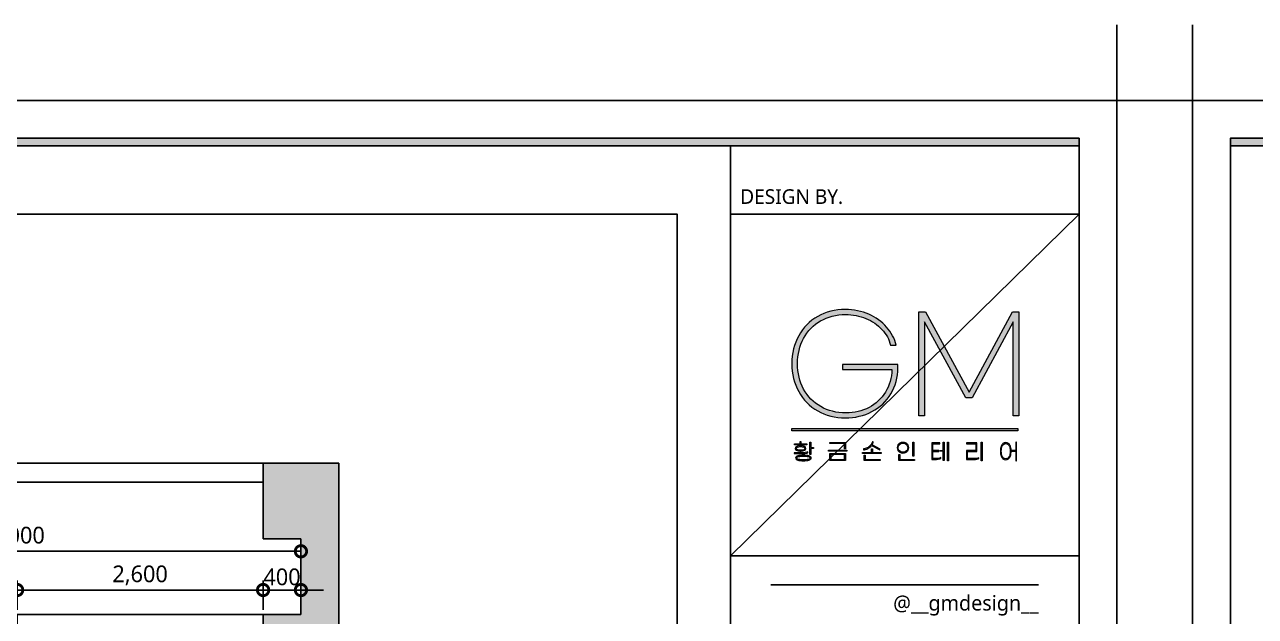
# Model space of a CAD drawing. Extents: x 11477420 to 23072185, y -28506554 to -14238804.
# Drawn here: x 11500275 to 11513284, y -14245053 to -14238804 of the extents above; entities that cross this region are included whole.
import ezdxf
from ezdxf.enums import TextEntityAlignment as Align

# ---------------------------------------------------------------- set-up
doc = ezdxf.new("R2010")
doc.units = 0
doc.header["$LTSCALE"] = 50
doc.header["$MEASUREMENT"] = 0
doc.layers.get('0').update_dxf_attribs({"linetype": 'CONTINUOUS'})
doc.layers.get('DEFPOINTS').update_dxf_attribs({"linetype": 'CONTINUOUS'})
for name, color, linetype in [('07-DIM WAL', 5, 'CONTINUOUS'), ('2CONTINUOUS', 2, 'CONTINUOUS'), ('3.기호.계단선', 30, 'CONTINUOUS'), ('8', 8, 'CONTINUOUS'), ('_U+B808_U+C774_U+C5B4 2', 7, 'CONTINUOUS'), ('C-WIN', 4, 'CONTINUOUS'), ('F-SYM', 7, 'CONTINUOUS'), ('FORM(YOURNAME)-11', 1, 'CONTINUOUS')]:
    doc.layers.add(name, color=color, linetype=linetype)
doc.styles.add('DAWIN', font='NanumSquareR.ttf')
doc.styles.add('YOURNAME', font='HY울릉도M.TTF')
doc.styles.add('맑은 고딕', font='malgun.ttf')
doc.linetypes.add('BATTING', pattern='A,0.00254,-2.54,[134,ltypeshp.shx,S=2.54,R=0,X=-2.54,Y=0],-5.08,[134,ltypeshp.shx,S=2.54,R=180,X=2.54,Y=0],-2.54', length=10.16254)
doc.dimstyles.new('80', dxfattribs={"dimscale": 80, "dimtxt": 2.2, "dimasz": 3, "dimexe": 1.25, "dimexo": 0.625, "dimtad": 1, "dimdec": 0, "dimzin": 0, "dimdsep": 46, "dimlunit": 6, "dimtxsty": 'DAWIN', "dimblk1": 'DOTSMALL', "dimblk2": 'DOTSMALL', "dimsah": 1, "dimcen": 0.001, "dimclrd": 1, "dimclre": 1, "dimclrt": 3, "dimadec": 0, "dimazin": 0, "dimtfac": 1, "dimtdec": 0, "dimtix": 1, "dimtmove": 2, "dimatfit": 3, "dimldrblk": 'DOTSMALL', "dimfxl": 0, "dimtolj": 1, "dimtzin": 0, "dimarcsym": 0})

# ---------------------------------------------------------------- blocks, each defined once
blk = doc.blocks.new('block 29')
at = {"layer": '_U+B808_U+C774_U+C5B4 2'}
h = blk.add_hatch(color=35, dxfattribs=at)
h.dxf.hatch_style = 2
edge = h.paths.add_edge_path()
edge.add_spline(control_points=[(626.29, -130.32), (626.06, -130.35), (625.8, -130.36), (625.5, -130.36), (625.5, -130.36), (624.38, -130.36), (624.38, -130.36), (624.38, -130.36), (624.38, -130.21), (624.38, -130.21), (624.38, -130.21), (625.42, -130.21), (625.42, -130.21), (625.42, -130.21), (625.42, -129.89), (625.42, -129.89), (625.16, -129.88), (624.96, -129.84), (624.81, -129.76), (624.66, -129.68), (624.58, -129.57), (624.58, -129.44), (624.58, -129.3), (624.66, -129.19), (624.83, -129.1), (625, -129.02), (625.22, -128.98), (625.5, -128.98), (625.79, -128.98), (626.01, -129.02), (626.18, -129.1), (626.34, -129.19), (626.43, -129.3), (626.43, -129.44), (626.43, -129.57), (626.35, -129.68), (626.2, -129.76), (626.05, -129.84), (625.84, -129.89), (625.58, -129.89), (625.58, -129.89), (625.58, -130.21), (625.58, -130.21), (626.18, -130.2), (626.58, -130.16), (626.78, -130.07), (626.78, -130.07), (626.78, -130.22), (626.78, -130.22), (626.68, -130.27), (626.51, -130.3), (626.29, -130.32)], knot_values=[0, 0, 0, 0, 1, 1, 1, 2, 2, 2, 3, 3, 3, 4, 4, 4, 5, 5, 5, 6, 6, 6, 7, 7, 7, 8, 8, 8, 9, 9, 9, 10, 10, 10, 11, 11, 11, 12, 12, 12, 13, 13, 13, 14, 14, 14, 15, 15, 15, 16, 16, 16, 17, 17, 17, 17], degree=3, periodic=0)
h.paths.add_polyline_path([(626.62, -128.8), (624.41, -128.8), (624.41, -128.65), (625.41, -128.65), (625.41, -128.24), (625.58, -128.24), (625.58, -128.65), (626.62, -128.65)])
edge = h.paths.add_edge_path()
edge.add_spline(control_points=[(626.98, -130.76), (627.24, -130.83), (627.37, -130.96), (627.37, -131.13), (627.37, -131.3), (627.24, -131.42), (626.98, -131.5), (626.72, -131.57), (626.39, -131.61), (626, -131.61), (625.61, -131.61), (625.28, -131.57), (625.02, -131.5), (624.76, -131.42), (624.63, -131.3), (624.63, -131.13), (624.63, -130.96), (624.76, -130.83), (625.02, -130.76), (625.28, -130.68), (625.61, -130.65), (626, -130.65), (626.39, -130.65), (626.72, -130.68), (626.98, -130.76)], knot_values=[0, 0, 0, 0, 1, 1, 1, 2, 2, 2, 3, 3, 3, 4, 4, 4, 5, 5, 5, 6, 6, 6, 7, 7, 7, 8, 8, 8, 8], degree=3, periodic=0)
edge = h.paths.add_edge_path()
edge.add_spline(control_points=[(624.95, -129.67), (625.09, -129.72), (625.27, -129.75), (625.5, -129.75), (625.73, -129.75), (625.92, -129.72), (626.06, -129.67), (626.2, -129.61), (626.27, -129.53), (626.27, -129.44), (626.27, -129.34), (626.2, -129.27), (626.06, -129.21), (625.92, -129.15), (625.73, -129.13), (625.5, -129.13), (625.27, -129.13), (625.09, -129.15), (624.95, -129.21), (624.81, -129.27), (624.74, -129.34), (624.74, -129.44), (624.74, -129.53), (624.81, -129.61), (624.95, -129.67)], knot_values=[0, 0, 0, 0, 1, 1, 1, 2, 2, 2, 3, 3, 3, 4, 4, 4, 5, 5, 5, 6, 6, 6, 7, 7, 7, 8, 8, 8, 8], degree=3, periodic=0)
edge = h.paths.add_edge_path()
edge.add_spline(control_points=[(626.83, -131.38), (627.08, -131.33), (627.2, -131.25), (627.2, -131.13), (627.2, -131.01), (627.08, -130.92), (626.83, -130.87), (626.59, -130.82), (626.31, -130.79), (626, -130.79), (625.69, -130.79), (625.41, -130.82), (625.17, -130.87), (624.92, -130.92), (624.8, -131.01), (624.8, -131.13), (624.8, -131.25), (624.92, -131.33), (625.17, -131.38), (625.41, -131.44), (625.69, -131.46), (626, -131.46), (626.31, -131.46), (626.59, -131.44), (626.83, -131.38)], knot_values=[0, 0, 0, 0, 1, 1, 1, 2, 2, 2, 3, 3, 3, 4, 4, 4, 5, 5, 5, 6, 6, 6, 7, 7, 7, 8, 8, 8, 8], degree=3, periodic=0)
h.paths.add_polyline_path([(627.8, -129.28), (627.8, -129.43), (627.29, -129.43), (627.29, -130.53), (627.13, -130.53), (627.13, -128.32), (627.29, -128.32), (627.29, -129.28)])
h = blk.add_hatch(color=35, dxfattribs=at)
h.dxf.hatch_style = 2
h.paths.add_polyline_path([(633.67, -129.92), (630.41, -129.92), (630.41, -129.77), (633.67, -129.77)])
h.paths.add_polyline_path([(633.4, -129.51), (633.24, -129.51), (633.24, -128.55), (630.66, -128.55), (630.66, -128.4), (633.4, -128.4)])
h.paths.add_polyline_path([(633.41, -131.54), (630.67, -131.54), (630.67, -130.36), (633.41, -130.36)])
h.paths.add_polyline_path([(633.25, -131.39), (633.25, -130.51), (630.83, -130.51), (630.83, -131.39)])
h = blk.add_hatch(color=35, dxfattribs=at)
h.dxf.hatch_style = 2
h.paths.add_polyline_path([(639.69, -130.16), (639.69, -130.31), (636.44, -130.31), (636.44, -130.16), (637.98, -130.16), (637.98, -129.51), (638.15, -129.51), (638.15, -130.16)])
edge = h.paths.add_edge_path()
edge.add_spline(control_points=[(637.36, -129.47), (637.09, -129.61), (636.83, -129.68), (636.58, -129.68), (636.58, -129.68), (636.58, -129.53), (636.58, -129.53), (636.8, -129.52), (637.02, -129.46), (637.24, -129.35), (637.47, -129.24), (637.66, -129.08), (637.83, -128.89), (638, -128.7), (638.1, -128.49), (638.15, -128.26), (638.15, -128.26), (638.31, -128.28), (638.31, -128.28), (638.27, -128.46), (638.21, -128.63), (638.1, -128.79), (638.1, -128.79), (639.55, -129.58), (639.55, -129.58), (639.55, -129.58), (639.48, -129.71), (639.48, -129.71), (639.48, -129.71), (638.01, -128.93), (638.01, -128.93), (637.84, -129.15), (637.62, -129.33), (637.36, -129.47)], knot_values=[0, 0, 0, 0, 1, 1, 1, 2, 2, 2, 3, 3, 3, 4, 4, 4, 5, 5, 5, 6, 6, 6, 7, 7, 7, 8, 8, 8, 9, 9, 9, 10, 10, 10, 11, 11, 11, 11], degree=3, periodic=0)
h.paths.add_polyline_path([(636.86, -131.39), (639.51, -131.39), (639.51, -131.54), (636.7, -131.54), (636.7, -130.65), (636.86, -130.65)])
h = blk.add_hatch(color=35, dxfattribs=at)
h.dxf.hatch_style = 2
edge = h.paths.add_edge_path()
edge.add_spline(control_points=[(644.09, -128.5), (644.24, -128.59), (644.35, -128.7), (644.43, -128.84), (644.51, -128.98), (644.55, -129.14), (644.55, -129.31), (644.55, -129.49), (644.51, -129.65), (644.43, -129.79), (644.35, -129.93), (644.24, -130.04), (644.09, -130.13), (643.93, -130.21), (643.75, -130.25), (643.54, -130.25), (643.33, -130.25), (643.15, -130.21), (643, -130.13), (642.85, -130.04), (642.73, -129.93), (642.65, -129.79), (642.57, -129.65), (642.53, -129.49), (642.53, -129.31), (642.53, -129.14), (642.57, -128.98), (642.65, -128.84), (642.73, -128.7), (642.85, -128.59), (643, -128.5), (643.15, -128.42), (643.33, -128.38), (643.54, -128.38), (643.75, -128.38), (643.93, -128.42), (644.09, -128.5)], knot_values=[0, 0, 0, 0, 1, 1, 1, 2, 2, 2, 3, 3, 3, 4, 4, 4, 5, 5, 5, 6, 6, 6, 7, 7, 7, 8, 8, 8, 9, 9, 9, 10, 10, 10, 11, 11, 11, 12, 12, 12, 12], degree=3, periodic=0)
edge = h.paths.add_edge_path()
edge.add_spline(control_points=[(643.1, -128.62), (642.97, -128.69), (642.87, -128.78), (642.8, -128.9), (642.73, -129.02), (642.7, -129.16), (642.7, -129.31), (642.7, -129.47), (642.73, -129.61), (642.8, -129.73), (642.87, -129.85), (642.97, -129.94), (643.1, -130.01), (643.23, -130.07), (643.38, -130.11), (643.54, -130.11), (643.71, -130.11), (643.86, -130.07), (643.99, -130.01), (644.12, -129.94), (644.21, -129.85), (644.28, -129.73), (644.35, -129.61), (644.39, -129.47), (644.39, -129.31), (644.39, -129.16), (644.35, -129.02), (644.28, -128.9), (644.21, -128.78), (644.12, -128.69), (643.99, -128.62), (643.86, -128.56), (643.71, -128.52), (643.54, -128.52), (643.38, -128.52), (643.23, -128.56), (643.1, -128.62)], knot_values=[0, 0, 0, 0, 1, 1, 1, 2, 2, 2, 3, 3, 3, 4, 4, 4, 5, 5, 5, 6, 6, 6, 7, 7, 7, 8, 8, 8, 9, 9, 9, 10, 10, 10, 11, 11, 11, 12, 12, 12, 12], degree=3, periodic=0)
h.paths.add_polyline_path([(642.98, -131.39), (645.58, -131.39), (645.58, -131.54), (642.82, -131.54), (642.82, -130.53), (642.98, -130.53)])
h.paths.add_polyline_path([(645.45, -130.78), (645.29, -130.78), (645.29, -128.32), (645.45, -128.32)])
h = blk.add_hatch(color=35, dxfattribs=at)
h.dxf.hatch_style = 2
edge = h.paths.add_edge_path()
edge.add_spline(control_points=[(649.11, -131.24), (649.37, -131.24), (649.58, -131.22), (649.75, -131.19), (649.92, -131.17), (650.08, -131.12), (650.22, -131.05), (650.22, -131.05), (650.22, -131.21), (650.22, -131.21), (649.97, -131.33), (649.61, -131.39), (649.13, -131.39), (649.13, -131.39), (648.63, -131.39), (648.63, -131.39), (648.63, -131.39), (648.63, -128.48), (648.63, -128.48), (648.63, -128.48), (650.06, -128.48), (650.06, -128.48), (650.06, -128.48), (650.06, -128.63), (650.06, -128.63), (650.06, -128.63), (648.79, -128.63), (648.79, -128.63), (648.79, -128.63), (648.79, -129.81), (648.79, -129.81), (648.79, -129.81), (649.87, -129.81), (649.87, -129.81), (649.87, -129.81), (649.87, -129.96), (649.87, -129.96), (649.87, -129.96), (648.79, -129.96), (648.79, -129.96), (648.79, -129.96), (648.79, -131.24), (648.79, -131.24), (648.79, -131.24), (649.11, -131.24), (649.11, -131.24)], knot_values=[0, 0, 0, 0, 1, 1, 1, 2, 2, 2, 3, 3, 3, 4, 4, 4, 5, 5, 5, 6, 6, 6, 7, 7, 7, 8, 8, 8, 9, 9, 9, 10, 10, 10, 11, 11, 11, 12, 12, 12, 13, 13, 13, 14, 14, 14, 15, 15, 15, 15], degree=3, periodic=0)
h.paths.add_polyline_path([(650.64, -128.35), (650.8, -128.35), (650.8, -131.56), (650.64, -131.56), (650.64, -129.94), (650.06, -129.94), (650.06, -129.79), (650.64, -129.79)])
h.paths.add_polyline_path([(651.57, -128.32), (651.57, -131.62), (651.41, -131.62), (651.41, -128.32)])
h = blk.add_hatch(color=35, dxfattribs=at)
h.dxf.hatch_style = 2
edge = h.paths.add_edge_path()
edge.add_spline(control_points=[(656.55, -129.97), (656.55, -129.97), (654.9, -129.97), (654.9, -129.97), (654.9, -129.97), (654.9, -131.24), (654.9, -131.24), (654.9, -131.24), (656.08, -131.24), (656.08, -131.24), (656.23, -131.24), (656.39, -131.22), (656.55, -131.19), (656.7, -131.17), (656.83, -131.13), (656.93, -131.08), (656.93, -131.08), (656.93, -131.23), (656.93, -131.23), (656.83, -131.28), (656.71, -131.32), (656.55, -131.34), (656.4, -131.37), (656.24, -131.39), (656.08, -131.39), (656.08, -131.39), (654.74, -131.39), (654.74, -131.39), (654.74, -131.39), (654.74, -129.82), (654.74, -129.82), (654.74, -129.82), (656.39, -129.82), (656.39, -129.82), (656.39, -129.82), (656.39, -128.63), (656.39, -128.63), (656.39, -128.63), (654.73, -128.63), (654.73, -128.63), (654.73, -128.63), (654.73, -128.48), (654.73, -128.48), (654.73, -128.48), (656.55, -128.48), (656.55, -128.48), (656.55, -128.48), (656.55, -129.97), (656.55, -129.97)], knot_values=[0, 0, 0, 0, 1, 1, 1, 2, 2, 2, 3, 3, 3, 4, 4, 4, 5, 5, 5, 6, 6, 6, 7, 7, 7, 8, 8, 8, 9, 9, 9, 10, 10, 10, 11, 11, 11, 12, 12, 12, 13, 13, 13, 14, 14, 14, 15, 15, 15, 16, 16, 16, 16], degree=3, periodic=0)
h.paths.add_polyline_path([(657.51, -131.62), (657.34, -131.62), (657.34, -128.32), (657.51, -128.32)])
h = blk.add_hatch(color=35, dxfattribs=at)
h.dxf.hatch_style = 2
edge = h.paths.add_edge_path()
edge.add_spline(control_points=[(663.56, -128.32), (663.56, -128.32), (663.56, -131.62), (663.56, -131.62), (663.56, -131.62), (663.4, -131.62), (663.4, -131.62), (663.4, -131.62), (663.4, -129.94), (663.4, -129.94), (663.4, -129.94), (662.6, -129.94), (662.6, -129.94), (662.6, -130.27), (662.56, -130.54), (662.48, -130.77), (662.4, -130.99), (662.29, -131.16), (662.14, -131.27), (662, -131.38), (661.84, -131.43), (661.65, -131.43), (661.47, -131.43), (661.3, -131.38), (661.16, -131.27), (661.02, -131.16), (660.91, -130.99), (660.82, -130.76), (660.74, -130.54), (660.7, -130.26), (660.7, -129.93), (660.7, -129.6), (660.74, -129.33), (660.82, -129.1), (660.91, -128.88), (661.02, -128.71), (661.16, -128.6), (661.3, -128.49), (661.47, -128.43), (661.65, -128.43), (661.83, -128.43), (661.99, -128.48), (662.13, -128.58), (662.26, -128.68), (662.37, -128.83), (662.46, -129.04), (662.54, -129.24), (662.59, -129.5), (662.6, -129.79), (662.6, -129.79), (663.4, -129.79), (663.4, -129.79), (663.4, -129.79), (663.4, -128.32), (663.4, -128.32), (663.4, -128.32), (663.56, -128.32), (663.56, -128.32)], knot_values=[0, 0, 0, 0, 1, 1, 1, 2, 2, 2, 3, 3, 3, 4, 4, 4, 5, 5, 5, 6, 6, 6, 7, 7, 7, 8, 8, 8, 9, 9, 9, 10, 10, 10, 11, 11, 11, 12, 12, 12, 13, 13, 13, 14, 14, 14, 15, 15, 15, 16, 16, 16, 17, 17, 17, 18, 18, 18, 19, 19, 19, 19], degree=3, periodic=0)
edge = h.paths.add_edge_path()
edge.add_spline(control_points=[(662.06, -131.13), (662.18, -131.03), (662.27, -130.88), (662.34, -130.68), (662.4, -130.48), (662.44, -130.23), (662.44, -129.93), (662.44, -129.64), (662.4, -129.39), (662.34, -129.19), (662.27, -128.98), (662.18, -128.83), (662.06, -128.73), (661.94, -128.63), (661.8, -128.58), (661.65, -128.58), (661.5, -128.58), (661.37, -128.63), (661.25, -128.73), (661.13, -128.83), (661.04, -128.98), (660.97, -129.19), (660.9, -129.39), (660.87, -129.64), (660.87, -129.93), (660.87, -130.23), (660.9, -130.48), (660.97, -130.68), (661.04, -130.88), (661.13, -131.03), (661.25, -131.13), (661.37, -131.23), (661.5, -131.28), (661.65, -131.28), (661.8, -131.28), (661.94, -131.23), (662.06, -131.13)], knot_values=[0, 0, 0, 0, 1, 1, 1, 2, 2, 2, 3, 3, 3, 4, 4, 4, 5, 5, 5, 6, 6, 6, 7, 7, 7, 8, 8, 8, 9, 9, 9, 10, 10, 10, 11, 11, 11, 12, 12, 12, 12], degree=3, periodic=0)
at = {"layer": '_U+B808_U+C774_U+C5B4 2', "lineweight": 0}
for points in [[(626.62, -128.8), (624.41, -128.8), (624.41, -128.65), (625.41, -128.65), (625.41, -128.24), (625.58, -128.24), (625.58, -128.65), (626.62, -128.65), (626.62, -128.8)], [(627.8, -129.28), (627.8, -129.43), (627.29, -129.43), (627.29, -130.53), (627.13, -130.53), (627.13, -128.32), (627.29, -128.32), (627.29, -129.28), (627.8, -129.28)], [(633.67, -129.92), (630.41, -129.92), (630.41, -129.77), (633.67, -129.77), (633.67, -129.92)], [(633.4, -129.51), (633.24, -129.51), (633.24, -128.55), (630.66, -128.55), (630.66, -128.4), (633.4, -128.4), (633.4, -129.51)], [(639.69, -130.16), (639.69, -130.31), (636.44, -130.31), (636.44, -130.16), (637.98, -130.16), (637.98, -129.51), (638.15, -129.51), (638.15, -130.16), (639.69, -130.16)], [(645.45, -130.78), (645.29, -130.78), (645.29, -128.32), (645.45, -128.32), (645.45, -130.78)], [(650.64, -128.35), (650.8, -128.35), (650.8, -131.56), (650.64, -131.56), (650.64, -129.94), (650.06, -129.94), (650.06, -129.79), (650.64, -129.79), (650.64, -128.35)], [(651.57, -128.32), (651.57, -131.62), (651.41, -131.62), (651.41, -128.32), (651.57, -128.32)], [(657.51, -131.62), (657.34, -131.62), (657.34, -128.32), (657.51, -128.32), (657.51, -131.62)], [(633.41, -131.54), (630.67, -131.54), (630.67, -130.36), (633.41, -130.36), (633.41, -131.54)], [(633.25, -131.39), (633.25, -130.51), (630.83, -130.51), (630.83, -131.39), (633.25, -131.39)], [(636.86, -131.39), (639.51, -131.39), (639.51, -131.54), (636.7, -131.54), (636.7, -130.65), (636.86, -130.65), (636.86, -131.39)], [(642.98, -131.39), (645.58, -131.39), (645.58, -131.54), (642.82, -131.54), (642.82, -130.53), (642.98, -130.53), (642.98, -131.39)]]:
    blk.add_lwpolyline(points, dxfattribs=at)
for points, knots in [([(626.29, -130.32), (626.06, -130.35), (625.8, -130.36), (625.5, -130.36), (625.5, -130.36), (624.38, -130.36), (624.38, -130.36), (624.38, -130.36), (624.38, -130.21), (624.38, -130.21), (624.38, -130.21), (625.42, -130.21), (625.42, -130.21), (625.42, -130.21), (625.42, -129.89), (625.42, -129.89), (625.16, -129.88), (624.96, -129.84), (624.81, -129.76), (624.66, -129.68), (624.58, -129.57), (624.58, -129.44), (624.58, -129.3), (624.66, -129.19), (624.83, -129.1), (625, -129.02), (625.22, -128.98), (625.5, -128.98), (625.79, -128.98), (626.01, -129.02), (626.18, -129.1), (626.34, -129.19), (626.43, -129.3), (626.43, -129.44), (626.43, -129.57), (626.35, -129.68), (626.2, -129.76), (626.05, -129.84), (625.84, -129.89), (625.58, -129.89), (625.58, -129.89), (625.58, -130.21), (625.58, -130.21), (626.18, -130.2), (626.58, -130.16), (626.78, -130.07), (626.78, -130.07), (626.78, -130.22), (626.78, -130.22), (626.68, -130.27), (626.51, -130.3), (626.29, -130.32)], [0, 0, 0, 0, 1, 1, 1, 2, 2, 2, 3, 3, 3, 4, 4, 4, 5, 5, 5, 6, 6, 6, 7, 7, 7, 8, 8, 8, 9, 9, 9, 10, 10, 10, 11, 11, 11, 12, 12, 12, 13, 13, 13, 14, 14, 14, 15, 15, 15, 16, 16, 16, 17, 17, 17, 17]), ([(624.95, -129.67), (625.09, -129.72), (625.27, -129.75), (625.5, -129.75), (625.73, -129.75), (625.92, -129.72), (626.06, -129.67), (626.2, -129.61), (626.27, -129.53), (626.27, -129.44), (626.27, -129.34), (626.2, -129.27), (626.06, -129.21), (625.92, -129.15), (625.73, -129.13), (625.5, -129.13), (625.27, -129.13), (625.09, -129.15), (624.95, -129.21), (624.81, -129.27), (624.74, -129.34), (624.74, -129.44), (624.74, -129.53), (624.81, -129.61), (624.95, -129.67)], [0, 0, 0, 0, 1, 1, 1, 2, 2, 2, 3, 3, 3, 4, 4, 4, 5, 5, 5, 6, 6, 6, 7, 7, 7, 8, 8, 8, 8]), ([(637.36, -129.47), (637.09, -129.61), (636.83, -129.68), (636.58, -129.68), (636.58, -129.68), (636.58, -129.53), (636.58, -129.53), (636.8, -129.52), (637.02, -129.46), (637.24, -129.35), (637.47, -129.24), (637.66, -129.08), (637.83, -128.89), (638, -128.7), (638.1, -128.49), (638.15, -128.26), (638.15, -128.26), (638.31, -128.28), (638.31, -128.28), (638.27, -128.46), (638.21, -128.63), (638.1, -128.79), (638.1, -128.79), (639.55, -129.58), (639.55, -129.58), (639.55, -129.58), (639.48, -129.71), (639.48, -129.71), (639.48, -129.71), (638.01, -128.93), (638.01, -128.93), (637.84, -129.15), (637.62, -129.33), (637.36, -129.47)], [0, 0, 0, 0, 1, 1, 1, 2, 2, 2, 3, 3, 3, 4, 4, 4, 5, 5, 5, 6, 6, 6, 7, 7, 7, 8, 8, 8, 9, 9, 9, 10, 10, 10, 11, 11, 11, 11]), ([(644.09, -128.5), (644.24, -128.59), (644.35, -128.7), (644.43, -128.84), (644.51, -128.98), (644.55, -129.14), (644.55, -129.31), (644.55, -129.49), (644.51, -129.65), (644.43, -129.79), (644.35, -129.93), (644.24, -130.04), (644.09, -130.13), (643.93, -130.21), (643.75, -130.25), (643.54, -130.25), (643.33, -130.25), (643.15, -130.21), (643, -130.13), (642.85, -130.04), (642.73, -129.93), (642.65, -129.79), (642.57, -129.65), (642.53, -129.49), (642.53, -129.31), (642.53, -129.14), (642.57, -128.98), (642.65, -128.84), (642.73, -128.7), (642.85, -128.59), (643, -128.5), (643.15, -128.42), (643.33, -128.38), (643.54, -128.38), (643.75, -128.38), (643.93, -128.42), (644.09, -128.5)], [0, 0, 0, 0, 1, 1, 1, 2, 2, 2, 3, 3, 3, 4, 4, 4, 5, 5, 5, 6, 6, 6, 7, 7, 7, 8, 8, 8, 9, 9, 9, 10, 10, 10, 11, 11, 11, 12, 12, 12, 12]), ([(643.1, -128.62), (642.97, -128.69), (642.87, -128.78), (642.8, -128.9), (642.73, -129.02), (642.7, -129.16), (642.7, -129.31), (642.7, -129.47), (642.73, -129.61), (642.8, -129.73), (642.87, -129.85), (642.97, -129.94), (643.1, -130.01), (643.23, -130.07), (643.38, -130.11), (643.54, -130.11), (643.71, -130.11), (643.86, -130.07), (643.99, -130.01), (644.12, -129.94), (644.21, -129.85), (644.28, -129.73), (644.35, -129.61), (644.39, -129.47), (644.39, -129.31), (644.39, -129.16), (644.35, -129.02), (644.28, -128.9), (644.21, -128.78), (644.12, -128.69), (643.99, -128.62), (643.86, -128.56), (643.71, -128.52), (643.54, -128.52), (643.38, -128.52), (643.23, -128.56), (643.1, -128.62)], [0, 0, 0, 0, 1, 1, 1, 2, 2, 2, 3, 3, 3, 4, 4, 4, 5, 5, 5, 6, 6, 6, 7, 7, 7, 8, 8, 8, 9, 9, 9, 10, 10, 10, 11, 11, 11, 12, 12, 12, 12]), ([(649.11, -131.24), (649.37, -131.24), (649.58, -131.22), (649.75, -131.19), (649.92, -131.17), (650.08, -131.12), (650.22, -131.05), (650.22, -131.05), (650.22, -131.21), (650.22, -131.21), (649.97, -131.33), (649.61, -131.39), (649.13, -131.39), (649.13, -131.39), (648.63, -131.39), (648.63, -131.39), (648.63, -131.39), (648.63, -128.48), (648.63, -128.48), (648.63, -128.48), (650.06, -128.48), (650.06, -128.48), (650.06, -128.48), (650.06, -128.63), (650.06, -128.63), (650.06, -128.63), (648.79, -128.63), (648.79, -128.63), (648.79, -128.63), (648.79, -129.81), (648.79, -129.81), (648.79, -129.81), (649.87, -129.81), (649.87, -129.81), (649.87, -129.81), (649.87, -129.96), (649.87, -129.96), (649.87, -129.96), (648.79, -129.96), (648.79, -129.96), (648.79, -129.96), (648.79, -131.24), (648.79, -131.24), (648.79, -131.24), (649.11, -131.24), (649.11, -131.24)], [0, 0, 0, 0, 1, 1, 1, 2, 2, 2, 3, 3, 3, 4, 4, 4, 5, 5, 5, 6, 6, 6, 7, 7, 7, 8, 8, 8, 9, 9, 9, 10, 10, 10, 11, 11, 11, 12, 12, 12, 13, 13, 13, 14, 14, 14, 15, 15, 15, 15]), ([(656.55, -129.97), (656.55, -129.97), (654.9, -129.97), (654.9, -129.97), (654.9, -129.97), (654.9, -131.24), (654.9, -131.24), (654.9, -131.24), (656.08, -131.24), (656.08, -131.24), (656.23, -131.24), (656.39, -131.22), (656.55, -131.19), (656.7, -131.17), (656.83, -131.13), (656.93, -131.08), (656.93, -131.08), (656.93, -131.23), (656.93, -131.23), (656.83, -131.28), (656.71, -131.32), (656.55, -131.34), (656.4, -131.37), (656.24, -131.39), (656.08, -131.39), (656.08, -131.39), (654.74, -131.39), (654.74, -131.39), (654.74, -131.39), (654.74, -129.82), (654.74, -129.82), (654.74, -129.82), (656.39, -129.82), (656.39, -129.82), (656.39, -129.82), (656.39, -128.63), (656.39, -128.63), (656.39, -128.63), (654.73, -128.63), (654.73, -128.63), (654.73, -128.63), (654.73, -128.48), (654.73, -128.48), (654.73, -128.48), (656.55, -128.48), (656.55, -128.48), (656.55, -128.48), (656.55, -129.97), (656.55, -129.97)], [0, 0, 0, 0, 1, 1, 1, 2, 2, 2, 3, 3, 3, 4, 4, 4, 5, 5, 5, 6, 6, 6, 7, 7, 7, 8, 8, 8, 9, 9, 9, 10, 10, 10, 11, 11, 11, 12, 12, 12, 13, 13, 13, 14, 14, 14, 15, 15, 15, 16, 16, 16, 16]), ([(663.56, -128.32), (663.56, -128.32), (663.56, -131.62), (663.56, -131.62), (663.56, -131.62), (663.4, -131.62), (663.4, -131.62), (663.4, -131.62), (663.4, -129.94), (663.4, -129.94), (663.4, -129.94), (662.6, -129.94), (662.6, -129.94), (662.6, -130.27), (662.56, -130.54), (662.48, -130.77), (662.4, -130.99), (662.29, -131.16), (662.14, -131.27), (662, -131.38), (661.84, -131.43), (661.65, -131.43), (661.47, -131.43), (661.3, -131.38), (661.16, -131.27), (661.02, -131.16), (660.91, -130.99), (660.82, -130.76), (660.74, -130.54), (660.7, -130.26), (660.7, -129.93), (660.7, -129.6), (660.74, -129.33), (660.82, -129.1), (660.91, -128.88), (661.02, -128.71), (661.16, -128.6), (661.3, -128.49), (661.47, -128.43), (661.65, -128.43), (661.83, -128.43), (661.99, -128.48), (662.13, -128.58), (662.26, -128.68), (662.37, -128.83), (662.46, -129.04), (662.54, -129.24), (662.59, -129.5), (662.6, -129.79), (662.6, -129.79), (663.4, -129.79), (663.4, -129.79), (663.4, -129.79), (663.4, -128.32), (663.4, -128.32), (663.4, -128.32), (663.56, -128.32), (663.56, -128.32)], [0, 0, 0, 0, 1, 1, 1, 2, 2, 2, 3, 3, 3, 4, 4, 4, 5, 5, 5, 6, 6, 6, 7, 7, 7, 8, 8, 8, 9, 9, 9, 10, 10, 10, 11, 11, 11, 12, 12, 12, 13, 13, 13, 14, 14, 14, 15, 15, 15, 16, 16, 16, 17, 17, 17, 18, 18, 18, 19, 19, 19, 19]), ([(662.06, -131.13), (662.18, -131.03), (662.27, -130.88), (662.34, -130.68), (662.4, -130.48), (662.44, -130.23), (662.44, -129.93), (662.44, -129.64), (662.4, -129.39), (662.34, -129.19), (662.27, -128.98), (662.18, -128.83), (662.06, -128.73), (661.94, -128.63), (661.8, -128.58), (661.65, -128.58), (661.5, -128.58), (661.37, -128.63), (661.25, -128.73), (661.13, -128.83), (661.04, -128.98), (660.97, -129.19), (660.9, -129.39), (660.87, -129.64), (660.87, -129.93), (660.87, -130.23), (660.9, -130.48), (660.97, -130.68), (661.04, -130.88), (661.13, -131.03), (661.25, -131.13), (661.37, -131.23), (661.5, -131.28), (661.65, -131.28), (661.8, -131.28), (661.94, -131.23), (662.06, -131.13)], [0, 0, 0, 0, 1, 1, 1, 2, 2, 2, 3, 3, 3, 4, 4, 4, 5, 5, 5, 6, 6, 6, 7, 7, 7, 8, 8, 8, 9, 9, 9, 10, 10, 10, 11, 11, 11, 12, 12, 12, 12]), ([(626.98, -130.76), (627.24, -130.83), (627.37, -130.96), (627.37, -131.13), (627.37, -131.3), (627.24, -131.42), (626.98, -131.5), (626.72, -131.57), (626.39, -131.61), (626, -131.61), (625.61, -131.61), (625.28, -131.57), (625.02, -131.5), (624.76, -131.42), (624.63, -131.3), (624.63, -131.13), (624.63, -130.96), (624.76, -130.83), (625.02, -130.76), (625.28, -130.68), (625.61, -130.65), (626, -130.65), (626.39, -130.65), (626.72, -130.68), (626.98, -130.76)], [0, 0, 0, 0, 1, 1, 1, 2, 2, 2, 3, 3, 3, 4, 4, 4, 5, 5, 5, 6, 6, 6, 7, 7, 7, 8, 8, 8, 8]), ([(626.83, -131.38), (627.08, -131.33), (627.2, -131.25), (627.2, -131.13), (627.2, -131.01), (627.08, -130.92), (626.83, -130.87), (626.59, -130.82), (626.31, -130.79), (626, -130.79), (625.69, -130.79), (625.41, -130.82), (625.17, -130.87), (624.92, -130.92), (624.8, -131.01), (624.8, -131.13), (624.8, -131.25), (624.92, -131.33), (625.17, -131.38), (625.41, -131.44), (625.69, -131.46), (626, -131.46), (626.31, -131.46), (626.59, -131.44), (626.83, -131.38)], [0, 0, 0, 0, 1, 1, 1, 2, 2, 2, 3, 3, 3, 4, 4, 4, 5, 5, 5, 6, 6, 6, 7, 7, 7, 8, 8, 8, 8])]:
    blk.add_open_spline(points, degree=3, knots=knots, dxfattribs=at)
blk = doc.blocks.new('block 30')
at = {"layer": '_U+B808_U+C774_U+C5B4 2'}
h = blk.add_hatch(color=35, dxfattribs=at)
h.dxf.hatch_style = 2
edge = h.paths.add_edge_path()
edge.add_spline(control_points=[(637.53, -105.82), (638.78, -106.37), (639.83, -107.12), (640.66, -108.08), (641.5, -109.03), (642.06, -110.11), (642.35, -111.29), (642.35, -111.29), (641.36, -111.29), (641.36, -111.29), (641.11, -110.26), (640.6, -109.33), (639.84, -108.5), (639.08, -107.68), (638.14, -107.03), (637.02, -106.57), (635.9, -106.11), (634.7, -105.88), (633.42, -105.88), (631.78, -105.88), (630.32, -106.25), (629.04, -106.99), (627.76, -107.73), (626.76, -108.76), (626.05, -110.08), (625.33, -111.4), (624.97, -112.88), (624.97, -114.53), (624.97, -116.2), (625.33, -117.69), (626.05, -119), (626.76, -120.31), (627.77, -121.34), (629.05, -122.08), (630.34, -122.82), (631.82, -123.19), (633.49, -123.19), (634.98, -123.19), (636.34, -122.87), (637.56, -122.23), (638.78, -121.59), (639.75, -120.69), (640.47, -119.53), (641.18, -118.38), (641.57, -117.05), (641.61, -115.55), (641.61, -115.55), (632.88, -115.55), (632.88, -115.55), (632.88, -115.55), (632.88, -114.65), (632.88, -114.65), (632.88, -114.65), (642.63, -114.65), (642.63, -114.65), (642.63, -114.65), (642.63, -115.25), (642.63, -115.25), (642.63, -116.97), (642.23, -118.49), (641.42, -119.84), (640.6, -121.18), (639.49, -122.22), (638.08, -122.96), (636.67, -123.7), (635.11, -124.07), (633.39, -124.07), (631.57, -124.07), (629.95, -123.66), (628.52, -122.85), (627.09, -122.03), (625.98, -120.89), (625.18, -119.44), (624.37, -117.99), (623.97, -116.36), (623.97, -114.53), (623.97, -112.71), (624.37, -111.08), (625.18, -109.63), (625.98, -108.18), (627.09, -107.04), (628.52, -106.22), (629.95, -105.41), (631.57, -105), (633.39, -105), (634.89, -105), (636.27, -105.27), (637.53, -105.82)], knot_values=[0, 0, 0, 0, 1, 1, 1, 2, 2, 2, 3, 3, 3, 4, 4, 4, 5, 5, 5, 6, 6, 6, 7, 7, 7, 8, 8, 8, 9, 9, 9, 10, 10, 10, 11, 11, 11, 12, 12, 12, 13, 13, 13, 14, 14, 14, 15, 15, 15, 16, 16, 16, 17, 17, 17, 18, 18, 18, 19, 19, 19, 20, 20, 20, 21, 21, 21, 22, 22, 22, 23, 23, 23, 24, 24, 24, 25, 25, 25, 26, 26, 26, 27, 27, 27, 28, 28, 28, 29, 29, 29, 29], degree=3, periodic=0)
h = blk.add_hatch(color=35, dxfattribs=at)
h.dxf.hatch_style = 2
h.paths.add_polyline_path([(646.36, -105.39), (647.49, -105.39), (655.18, -119.56), (662.86, -105.39), (663.97, -105.39), (663.97, -123.68), (662.98, -123.68), (662.98, -107.17), (655.73, -120.53), (654.6, -120.53), (647.35, -107.17), (647.35, -123.68), (646.36, -123.68)])
at = {"layer": '_U+B808_U+C774_U+C5B4 2', "lineweight": 0}
blk.add_lwpolyline([(646.36, -105.39), (647.49, -105.39), (655.18, -119.56), (662.86, -105.39), (663.97, -105.39), (663.97, -123.68), (662.98, -123.68), (662.98, -107.17), (655.73, -120.53), (654.6, -120.53), (647.35, -107.17), (647.35, -123.68), (646.36, -123.68), (646.36, -105.39)], dxfattribs=at)
blk.add_open_spline([(637.53, -105.82), (638.78, -106.37), (639.83, -107.12), (640.66, -108.08), (641.5, -109.03), (642.06, -110.11), (642.35, -111.29), (642.35, -111.29), (641.36, -111.29), (641.36, -111.29), (641.11, -110.26), (640.6, -109.33), (639.84, -108.5), (639.08, -107.68), (638.14, -107.03), (637.02, -106.57), (635.9, -106.11), (634.7, -105.88), (633.42, -105.88), (631.78, -105.88), (630.32, -106.25), (629.04, -106.99), (627.76, -107.73), (626.76, -108.76), (626.05, -110.08), (625.33, -111.4), (624.97, -112.88), (624.97, -114.53), (624.97, -116.2), (625.33, -117.69), (626.05, -119), (626.76, -120.31), (627.77, -121.34), (629.05, -122.08), (630.34, -122.82), (631.82, -123.19), (633.49, -123.19), (634.98, -123.19), (636.34, -122.87), (637.56, -122.23), (638.78, -121.59), (639.75, -120.69), (640.47, -119.53), (641.18, -118.38), (641.57, -117.05), (641.61, -115.55), (641.61, -115.55), (632.88, -115.55), (632.88, -115.55), (632.88, -115.55), (632.88, -114.65), (632.88, -114.65), (632.88, -114.65), (642.63, -114.65), (642.63, -114.65), (642.63, -114.65), (642.63, -115.25), (642.63, -115.25), (642.63, -116.97), (642.23, -118.49), (641.42, -119.84), (640.6, -121.18), (639.49, -122.22), (638.08, -122.96), (636.67, -123.7), (635.11, -124.07), (633.39, -124.07), (631.57, -124.07), (629.95, -123.66), (628.52, -122.85), (627.09, -122.03), (625.98, -120.89), (625.18, -119.44), (624.37, -117.99), (623.97, -116.36), (623.97, -114.53), (623.97, -112.71), (624.37, -111.08), (625.18, -109.63), (625.98, -108.18), (627.09, -107.04), (628.52, -106.22), (629.95, -105.41), (631.57, -105), (633.39, -105), (634.89, -105), (636.27, -105.27), (637.53, -105.82)], degree=3, knots=[0, 0, 0, 0, 1, 1, 1, 2, 2, 2, 3, 3, 3, 4, 4, 4, 5, 5, 5, 6, 6, 6, 7, 7, 7, 8, 8, 8, 9, 9, 9, 10, 10, 10, 11, 11, 11, 12, 12, 12, 13, 13, 13, 14, 14, 14, 15, 15, 15, 16, 16, 16, 17, 17, 17, 18, 18, 18, 19, 19, 19, 20, 20, 20, 21, 21, 21, 22, 22, 22, 23, 23, 23, 24, 24, 24, 25, 25, 25, 26, 26, 26, 27, 27, 27, 28, 28, 28, 29, 29, 29, 29], dxfattribs=at)
blk = doc.blocks.new('block 28')
at = {"layer": '_U+B808_U+C774_U+C5B4 2'}
for name in ['block 30', 'block 29']:
    blk.add_blockref(name, (0, 0), dxfattribs=at)
blk = doc.blocks.new('block 27')
at = {"layer": '_U+B808_U+C774_U+C5B4 2'}
h = blk.add_hatch(color=35, dxfattribs=at)
h.dxf.hatch_style = 2
h.paths.add_polyline_path([(663.76, -126.35), (623.97, -126.35), (623.97, -125.94), (663.76, -125.94)])
at = {"layer": '_U+B808_U+C774_U+C5B4 2', "lineweight": 0}
blk.add_lwpolyline([(663.76, -126.35), (623.97, -126.35), (623.97, -125.94), (663.76, -125.94), (663.76, -126.35)], dxfattribs=at)
at = {"layer": '_U+B808_U+C774_U+C5B4 2'}
blk.add_blockref('block 28', (0, 0), dxfattribs=at)
blk = doc.blocks.new('FORM-PLAN')
at = {"layer": 'FORM(YOURNAME)-11'}
h = blk.add_hatch(color=256, dxfattribs=at)
h.dxf.hatch_style = 1
h.paths.add_polyline_path([(-71444, 55115), (10556, 55115), (10556, 54915), (-71444, 54915)])
h.paths.add_polyline_path([(-71444, -2085), (10556, -2085), (10556, -2285), (-71444, -2285)])
at = {"layer": 'DEFPOINTS', "color": 158}
for p, q in [((1346, 54915), (1346, -2085)), ((10556, 53115), (1346, 44093)), ((1346, 53115), (10556, 53115)), ((1346, 44093), (10556, 44093))]:
    blk.add_line(p, q, dxfattribs=at)
at = {"layer": 'DEFPOINTS', "color": 1}
for points in [[(-72444, 58115), (-72444, 56115), (-74444, 56115)], [(11556, 58115), (11556, 56115), (13556, 56115)]]:
    blk.add_lwpolyline(points, dxfattribs=at)
at = {"layer": 'DEFPOINTS', "color": 158}
for points in [[(-71444, -2285), (10556, -2285), (10556, 55115), (-71444, 55115)], [(-69444, 53115), (-64, 53115), (-64, 1215), (-69444, 1215)]]:
    blk.add_lwpolyline(points, close=True, dxfattribs=at)
at = {"layer": 'FORM(YOURNAME)-11', "color": 251}
blk.add_line((2415, 43323), (9487, 43323), dxfattribs=at)
at = {"layer": 'FORM(YOURNAME)-11', "color": 250}
blk.add_lwpolyline([(-72444, -3285), (11556, -3285), (11556, 56115), (-72444, 56115)], close=True, dxfattribs=at)
at = {"layer": 'FORM(YOURNAME)-11'}
blk.add_lwpolyline([(-71444, 55115), (10556, 55115), (10556, 54915), (-71444, 54915)], close=True, dxfattribs=at)
at = {"layer": '_U+B808_U+C774_U+C5B4 2', "xscale": 150, "yscale": 150, "zscale": 150}
blk.add_blockref('block 27', (-90629, 66345), dxfattribs=at)
at = {"layer": 'FORM(YOURNAME)-11', "color": 14, "style": '맑은 고딕'}
blk.add_text('DESIGN BY.', height=386.1, dxfattribs=at).set_placement((1603, 53577), align=Align.MIDDLE_LEFT)
blk.add_text('@__gmdesign__', height=400, dxfattribs=at).set_placement((9487, 42649), align=Align.RIGHT)
at = {"layer": 'FORM(YOURNAME)-11', "color": 3, "style": 'YOURNAME'}
for tag, height, p in [('1', 450, (9905, 18188)), ('2', 450, (9905, 17544)), ('3', 450, (9905, 16257)), ('4', 450, (9905, 14326)), ('5', 515, (9905, 12009)), ('6', 515, (9905, 9757)), ('7', 515, (9905, 7504)), ('8', 515, (9905, 5252)), ('9', 515, (9905, 2999)), ('10', 515, (5655, 811)), ('11', 515, (9905, 747)), ('12', 515, (5655, -1441)), ('13', 515, (9905, -1441))]:
    blk.add_attdef(tag, text='', height=height, dxfattribs=at).set_placement(p, align=Align.MIDDLE_RIGHT)
blk = doc.blocks.new('*U527')
at = {"layer": 'F-SYM', "xscale": 0.4, "yscale": 0.4, "zscale": 0.4}
blk.add_blockref('FORM-PLAN', (11507198, -14262051), dxfattribs=at)
blk = doc.blocks.new('_DOTSMALL')
at = {"color": 0, "linetype": 'ByBlock', "const_width": 0.5}
blk.add_lwpolyline([(-0.0625, 0, 1), (0.0625, 0, 1)], format="xyb", close=True, dxfattribs=at)
blk = doc.blocks.new('*D46')
at = {"layer": '07-DIM WAL', "color": 1, "lineweight": -2, "ltscale": 30}
for p, q in [((11497196, -14244984), (11497196, -14244266)), ((11503196, -14244984), (11503196, -14244266)), ((11503196, -14244366), (11497196, -14244366))]:
    blk.add_line(p, q, dxfattribs=at)
at = {"layer": 'DEFPOINTS', "color": 0, "ltscale": 30}
for p in [(11497196, -14244366), (11497196, -14245034), (11503196, -14245034)]:
    blk.add_point(p, dxfattribs=at)
at = {"layer": '07-DIM WAL', "color": 1, "lineweight": -2, "ltscale": 30, "xscale": 240, "yscale": 240, "zscale": 240, "rotation": 180}
blk.add_blockref('_DOTSMALL', (11497196, -14244366), dxfattribs=at)
at = {"layer": '07-DIM WAL', "color": 1, "lineweight": -2, "ltscale": 30, "xscale": 240, "yscale": 240, "zscale": 240}
blk.add_blockref('_DOTSMALL', (11503196, -14244366), dxfattribs=at)
at = {"layer": '07-DIM WAL', "color": 3, "ltscale": 30, "insert": (11500196, -14244211), "char_height": 176, "attachment_point": 5, "style": 'DAWIN'}
blk.add_mtext('\\A1;6,000', dxfattribs=at)
blk = doc.blocks.new('*D48')
at = {"layer": '07-DIM WAL', "color": 1, "lineweight": -2, "ltscale": 30}
for p, q in [((11500196, -14244984), (11500196, -14244675)), ((11500196, -14244775), (11502796, -14244775)), ((11502796, -14244984), (11502796, -14244675))]:
    blk.add_line(p, q, dxfattribs=at)
at = {"layer": 'DEFPOINTS', "color": 0, "ltscale": 30}
for p in [(11502796, -14244775), (11500196, -14245034), (11502796, -14245034)]:
    blk.add_point(p, dxfattribs=at)
at = {"layer": '07-DIM WAL', "color": 1, "lineweight": -2, "ltscale": 30, "xscale": 240, "yscale": 240, "zscale": 240, "rotation": 180}
blk.add_blockref('_DOTSMALL', (11500196, -14244775), dxfattribs=at)
at = {"layer": '07-DIM WAL', "color": 1, "lineweight": -2, "ltscale": 30, "xscale": 240, "yscale": 240, "zscale": 240}
blk.add_blockref('_DOTSMALL', (11502796, -14244775), dxfattribs=at)
at = {"layer": '07-DIM WAL', "color": 3, "ltscale": 30, "insert": (11501496, -14244620), "char_height": 176, "attachment_point": 5, "style": 'DAWIN'}
blk.add_mtext('\\A1;2,600', dxfattribs=at)
blk = doc.blocks.new('*D49')
at = {"layer": '07-DIM WAL', "color": 1, "lineweight": -2, "ltscale": 30}
for p, q in [((11502796, -14244775), (11502556, -14244775)), ((11502796, -14244984), (11502796, -14244675)), ((11502796, -14244775), (11503196, -14244775)), ((11503196, -14244984), (11503196, -14244675)), ((11503196, -14244775), (11503436, -14244775))]:
    blk.add_line(p, q, dxfattribs=at)
at = {"layer": 'DEFPOINTS', "color": 0, "ltscale": 30}
for p in [(11503196, -14244775), (11502796, -14245034), (11503196, -14245034)]:
    blk.add_point(p, dxfattribs=at)
at = {"layer": '07-DIM WAL', "color": 1, "lineweight": -2, "ltscale": 30, "xscale": 240, "yscale": 240, "zscale": 240}
blk.add_blockref('_DOTSMALL', (11502796, -14244775), dxfattribs=at)
at = {"layer": '07-DIM WAL', "color": 1, "lineweight": -2, "ltscale": 30, "xscale": 240, "yscale": 240, "zscale": 240, "rotation": 180}
blk.add_blockref('_DOTSMALL', (11503196, -14244775), dxfattribs=at)
at = {"layer": '07-DIM WAL', "color": 3, "ltscale": 30, "insert": (11502996, -14244637), "char_height": 176, "attachment_point": 5, "style": 'DAWIN'}
blk.add_mtext('\\A1;400', dxfattribs=at)
blk = doc.blocks.new('*U528')
at = {"layer": 'F-SYM', "xscale": 0.4, "yscale": 0.4, "zscale": 0.4}
blk.add_blockref('FORM-PLAN', (11541598, -14262051), dxfattribs=at)

msp = doc.modelspace()

# ---------------------------------------------------------------- hatches: boundary and pattern name
at = {"layer": '8', "ltscale": 30}
h = msp.add_hatch(color=256, dxfattribs=at)
h.dxf.hatch_style = 1
h.paths.add_polyline_path([(11503596.1, -14243434.4), (11502796.1, -14243434.4), (11502796.1, -14243634.4), (11502796.1, -14244234.4), (11503196.1, -14244234.4), (11503196.1, -14245034.4), (11502796.1, -14245034.4), (11502796.1, -14245234.4), (11503196.1, -14245234.4), (11503196.1, -14245334.4), (11503596.1, -14245334.4)])
h.paths.add_polyline_path([(11498796.1, -14243434.4), (11482996.1, -14243434.4), (11482996.1, -14258934.4), (11483446.1, -14258934.4), (11483446.1, -14258734.4), (11483196.1, -14258734.4), (11483196.1, -14258284.4), (11483396.1, -14258284.4), (11483396.1, -14257584.4), (11483196.1, -14257584.4), (11483196.1, -14248284.4), (11486096.1, -14248284.4), (11486096.1, -14248084.4), (11483196.1, -14248084.4), (11483196.1, -14243634.4), (11485896.1, -14243634.4), (11485896.1, -14247084.4), (11486096.1, -14247084.4), (11486096.1, -14243634.4), (11491196.1, -14243634.4), (11491196.1, -14246684.4), (11491396.1, -14246684.4), (11491396.1, -14243634.4), (11494596.1, -14243634.4), (11494596.1, -14246684.4), (11494796.1, -14246684.4), (11494796.1, -14245934.4), (11495396.1, -14245934.4), (11495396.1, -14245845), (11495386.1, -14245845), (11495386.1, -14245805), (11495396.1, -14245734.4), (11494796.1, -14245734.4), (11494796.1, -14243634.4), (11496996.1, -14243634.4), (11496996.1, -14245734.4), (11496396.1, -14245734.4), (11496396.1, -14245805), (11496406.1, -14245805), (11496406.1, -14245859.4), (11496396.1, -14245859.4), (11496396.1, -14245934.4), (11497196.1, -14245934.4), (11497196.1, -14245234.4), (11500196.1, -14245234.4), (11500196.1, -14245034.4), (11497196.1, -14245034.4), (11497196.1, -14243634.4), (11498796.1, -14243634.4)])
h.paths.add_polyline_path([(11495496.1, -14248084.4), (11490246.1, -14248084.4), (11490246.1, -14248534.4), (11490996.1, -14248534.4), (11490996.1, -14248284.4), (11495496.1, -14248284.4)], flags=17)
h.paths.add_polyline_path([(11490846.1, -14257584.4), (11490346.1, -14257584.4), (11490346.1, -14258284.4), (11490846.1, -14258284.4)], flags=17)
h.paths.add_polyline_path([(11498346.1, -14257584.4), (11497846.1, -14257584.4), (11497846.1, -14258284.4), (11498346.1, -14258284.4)], flags=17)
h.paths.add_polyline_path([(11503596.1, -14247484.4), (11503196.1, -14247484.4), (11503196.1, -14247884.4), (11502796.1, -14247884.4), (11502796.1, -14248484.4), (11503396.1, -14248484.4), (11503396.1, -14248584.4), (11503596.1, -14248584.4)])
h.paths.add_polyline_path([(11503596.1, -14246184.4), (11503196.1, -14246184.4), (11503196.1, -14246934.4), (11503596.1, -14246934.4)])

# ---------------------------------------------------------------- linework, layer by layer
at = {"layer": '2CONTINUOUS', "ltscale": 30}
for p, q in [((11502796.1, -14243434.4), (11503596.1, -14243434.4)), ((11502796.1, -14244234.4), (11502796.1, -14243434.4)), ((11503596.1, -14245334.4), (11503596.1, -14243434.4)), ((11502796.1, -14244234.4), (11503196.1, -14244234.4)), ((11503196.1, -14245034.4), (11503196.1, -14244234.4)), ((11502796.1, -14245034.4), (11503196.1, -14245034.4)), ((11502796.1, -14245234.4), (11502796.1, -14245034.4))]:
    msp.add_line(p, q, dxfattribs=at)
at = {"layer": 'C-WIN', "ltscale": 30}
for points in [[(11498796.1, -14243634.4), (11502796.1, -14243634.4), (11502796.1, -14243434.4), (11498796.1, -14243434.4)], [(11500196.1, -14245234.4), (11502796.1, -14245234.4), (11502796.1, -14245034.4), (11500196.1, -14245034.4)]]:
    msp.add_lwpolyline(points, close=True, dxfattribs=at)

# ---------------------------------------------------------------- block references
at = {"layer": '3.기호.계단선', "linetype": 'BATTING'}
for name in ['*U527', '*U528']:
    msp.add_blockref(name, (0, 0), dxfattribs=at)

# ---------------------------------------------------------------- dimensions: what is measured, and where the dimension line sits
at = {"layer": '07-DIM WAL', "ltscale": 30}
for base, p1, p2, picture, middle in [((11497196.1, -14244366), (11503196.1, -14245034.4), (11497196.1, -14245034.4), '*D46', (11500196.1, -14244211.2)), ((11502796.1, -14244775), (11500196.1, -14245034.4), (11502796.1, -14245034.4), '*D48', (11501496.1, -14244620.2)), ((11503196.1, -14244775), (11502796.1, -14245034.4), (11503196.1, -14245034.4), '*D49', (11502996.1, -14244637))]:
    dim = msp.add_linear_dim(base=base, p1=p1, p2=p2, dimstyle='80', dxfattribs=at)
    dim.commit()
    dim.dimension.update_dxf_attribs({"geometry": picture, "text_midpoint": middle})

doc.saveas('drawing.dxf')
